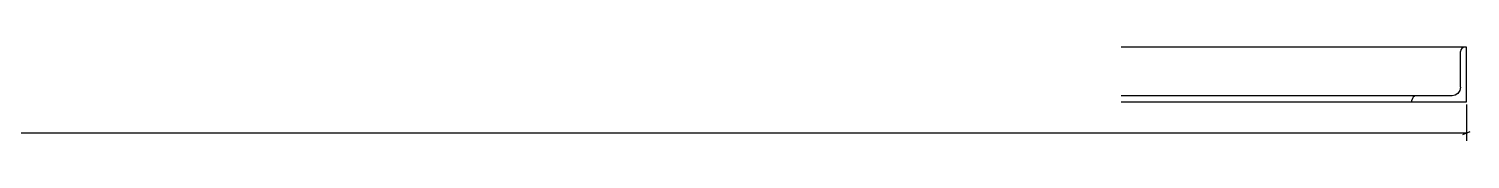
# Model space of a CAD drawing. Header units: millimetres. Extents: x -2 to 16128, y -2 to 157.
# Drawn here: x 14939 to 16128, y 27 to 104 of the extents above; entities that cross this region are included whole.
import ezdxf

# ---------------------------------------------------------------- set-up
doc = ezdxf.new("R2010")
doc.units = ezdxf.units.MM
doc.layers.add('MÅLSÆTNING', color=7, linetype='Continuous')
doc.layers.add('STÅL', color=7, linetype='Continuous')

msp = doc.modelspace()

# ---------------------------------------------------------------- linework, layer by layer
at = {"layer": 'MÅLSÆTNING', "color": 7, "linetype": 'Continuous'}
for p, q in [((16125.4, 57.2), (16125.4, 27.3)), ((13775.4, 33.7), (16125.4, 33.7)), ((16122.4, 32.5), (16128.4, 34.9))]:
    msp.add_line(p, q, dxfattribs=at)
at = {"layer": 'STÅL', "color": 2, "linetype": 'Continuous'}
for p, q in [((16123.9, 104.2), (15840.4, 104.2)), ((16120.7, 102), (16120.4, 100.7)), ((16120.4, 71.2), (16120.4, 100.7)), ((16121.4, 103.1), (16120.7, 102)), ((16122.6, 103.9), (16121.4, 103.1)), ((16123.9, 104.2), (16122.6, 103.9)), ((16125.4, 104.2), (16123.9, 104.2)), ((16125.4, 59.2), (16125.4, 104.2)), ((16083.9, 64.2), (15840.4, 64.2)), ((16080.7, 62), (16080.4, 60.7)), ((16080.4, 59.2), (16080.4, 60.7)), ((16081.4, 63.1), (16080.7, 62)), ((16082.6, 63.9), (16081.4, 63.1)), ((16083.9, 64.2), (16082.6, 63.9)), ((16113.4, 64.2), (16083.9, 64.2)), ((16116.1, 64.7), (16113.4, 64.2)), ((16118.3, 66.2), (16116.1, 64.7)), ((16119.9, 68.5), (16118.3, 66.2)), ((16120.4, 71.2), (16119.9, 68.5)), ((15840.4, 59.2), (16125.4, 59.2))]:
    msp.add_line(p, q, dxfattribs=at)

# ---------------------------------------------------------------- next in the draw order: wipeouts: each hides what was drawn before it
at = {"color": 0}
msp.add_wipeout([(15850.7, 35.2), (15850.7, 46.4), (14050, 46.4), (14050, 35.2)], dxfattribs=at).dxf.layer = 'MÅLSÆTNING'

doc.saveas('drawing.dxf')
